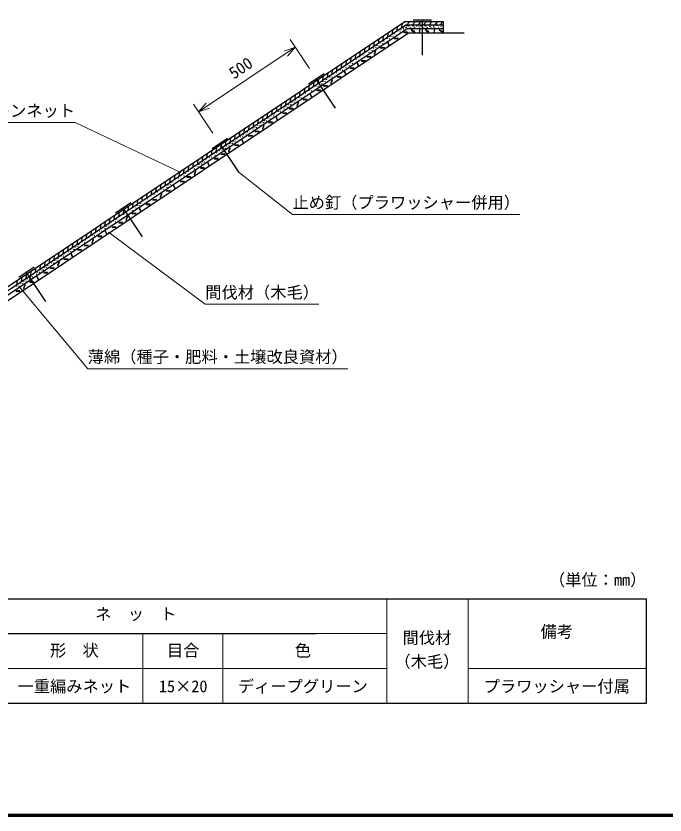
# Model space of a CAD drawing. Units: millimetres, scale not verified. Extents: x 200 to 8200, y 200 to 5825.
# Drawn here: x 1788 to 4584, y 200 to 3639 of the extents above; entities that cross this region are included whole.
import ezdxf
from ezdxf.enums import TextEntityAlignment as Align

# ---------------------------------------------------------------- set-up
doc = ezdxf.new("R2010")
doc.units = ezdxf.units.MM
doc.header["$LTSCALE"] = 20
for name, color, linetype, lineweight in [('C-BMK-HTXT', 1, 'Continuous', 13), ('C-MTR-FRAM', 5, 'Continuous', 25), ('C-MTR-LINE', 5, 'Continuous', 13), ('C-STR', 7, 'Continuous', 25), ('C-STR-DIM', 1, 'Continuous', 13), ('C-TTL', 2, 'Continuous', 70)]:
    doc.layers.add(name, color=color, linetype=linetype, lineweight=lineweight)
doc.layers.add('C-MTR-TXT', color=5, linetype='Continuous')
doc.styles.add('ＭＳ ゴシック', font='')
doc.styles.get('ＭＳ ゴシック').set_extended_font_data('MS Gothic')

msp = doc.modelspace()

# ---------------------------------------------------------------- linework, layer by layer
at = {"layer": 'C-BMK-HTXT'}
for p, q in [((1412.69, 3180.15), (2042.69, 3180.15)), ((2042.69, 3180.15), (2498.36, 2965.16)), ((2748.99, 2965.24), (2978.9, 2785.11)), ((2978.9, 2785.11), (3958.9, 2785.11)), ((2186.32, 2707.93), (2603.19, 2398.23)), ((1800.95, 2476.51), (2096.96, 2120.88)), ((2603.19, 2398.23), (3093.19, 2398.23)), ((2096.96, 2120.88), (3216.96, 2120.88))]:
    msp.add_line(p, q, dxfattribs=at)
at = {"layer": 'C-MTR-FRAM'}
for p, q in [((449.54, 1131.15), (4503.61, 1131.15)), ((4503.61, 681.15), (4503.61, 1131.15)), ((449.54, 681.15), (4503.61, 681.15))]:
    msp.add_line(p, q, dxfattribs=at)
at = {"layer": 'C-MTR-LINE'}
for p, q in [((3385.07, 1131.15), (3385.07, 981.15)), ((3735.07, 1131.15), (3735.07, 681.15)), ((1200.24, 981.15), (3385.07, 981.15)), ((2334.24, 981.15), (2334.24, 682.15)), ((2679.38, 981.15), (2679.38, 682.15)), ((3385.07, 981.15), (3385.07, 681.15)), ((449.54, 831.15), (3385.07, 831.15)), ((3735.07, 831.15), (4503.61, 831.15))]:
    msp.add_line(p, q, dxfattribs=at)
at = {"layer": 'C-MTR-LINE', "lineweight": 25}
for p in [(1200.24, 981.15), (2062.24, 981.15)]:
    msp.add_line(p, (3082.94, 981.15), dxfattribs=at)
at = {"layer": 'C-STR'}
for p, q in [((1206.61, 2110.89), (3463.17, 3615.82)), ((3463.17, 3615.82), (3628.31, 3615.82)), ((3484.27, 3615.82), (3471.68, 3600.82)), ((3508.27, 3615.82), (3495.68, 3600.82)), ((3578.31, 3620.82), (3498.31, 3620.82)), ((3532.27, 3615.82), (3519.68, 3600.82)), ((3538.31, 3470.82), (3538.31, 3620.82)), ((3556.27, 3615.82), (3543.68, 3600.82)), ((3580.27, 3615.82), (3567.68, 3600.82)), ((3604.27, 3615.82), (3591.68, 3600.82)), ((3628.27, 3615.82), (3615.68, 3600.82)), ((3628.31, 3615.82), (3628.31, 3565.82)), ((1214.93, 2098.41), (3467.71, 3600.82)), ((1223.26, 2085.93), (3472.26, 3585.82)), ((3410.18, 3580.48), (3408.03, 3561.02)), ((3430.14, 3593.8), (3428, 3574.34)), ((3450.11, 3607.12), (3447.96, 3587.65)), ((3467.71, 3600.82), (3628.31, 3600.82)), ((3472.26, 3585.82), (3628.31, 3585.82)), ((3527.43, 3583.81), (3524.65, 3568.06)), ((3526.23, 3567.78), (3529, 3583.53)), ((3527.43, 3583.81), (3529, 3583.53)), ((3590.87, 3583.39), (3588.09, 3567.64)), ((3589.67, 3567.36), (3592.44, 3583.11)), ((3590.87, 3583.39), (3592.44, 3583.11)), ((1234.35, 2069.29), (3478.31, 3565.82)), ((3370.24, 3553.85), (3368.1, 3534.39)), ((3390.21, 3567.17), (3388.06, 3547.7)), ((3478.31, 3565.82), (3717.91, 3565.82)), ((3478.31, 3565.82), (3684.3, 3565.82)), ((3524.65, 3568.06), (3526.23, 3567.78)), ((3588.09, 3567.64), (3589.67, 3567.36)), ((3310.34, 3513.9), (3308.19, 3494.44)), ((3330.31, 3527.22), (3328.16, 3507.76)), ((3350.28, 3540.53), (3348.13, 3521.07)), ((3388.04, 3526.99), (3389.5, 3527.63)), ((3388.04, 3526.99), (3394.47, 3512.34)), ((3395.93, 3512.98), (3389.5, 3527.63)), ((3394.47, 3512.34), (3395.93, 3512.98)), ((3250.44, 3473.95), (3248.29, 3454.49)), ((3270.41, 3487.27), (3268.26, 3467.81)), ((3290.38, 3500.59), (3288.23, 3481.12)), ((3210.51, 3447.32), (3208.36, 3427.86)), ((3230.48, 3460.64), (3228.33, 3441.17)), ((3256.17, 3439.55), (3257.64, 3440.19)), ((3256.17, 3439.55), (3262.6, 3424.9)), ((3264.07, 3425.54), (3257.64, 3440.19)), ((3150.61, 3407.37), (3148.46, 3387.91)), ((3170.58, 3420.69), (3168.43, 3401.23)), ((3190.54, 3434), (3188.39, 3414.54)), ((3242.95, 3414.32), (3242.84, 3415.92)), ((3262.6, 3424.9), (3264.07, 3425.54)), ((3115.01, 3389.64), (3048.46, 3345.26)), ((3110.67, 3380.74), (3108.53, 3361.28)), ((3130.64, 3394.06), (3128.49, 3374.59)), ((3187.77, 3377.02), (3187.67, 3378.61)), ((3201, 3402.25), (3202.46, 3402.89)), ((3201, 3402.25), (3207.43, 3387.6)), ((3208.89, 3388.24), (3202.46, 3402.89)), ((3207.43, 3387.6), (3208.89, 3388.24)), ((3050.77, 3340.79), (3048.63, 3321.33)), ((3070.74, 3354.11), (3068.59, 3334.64)), ((3164.96, 3242.66), (3081.74, 3367.45)), ((3090.71, 3367.42), (3088.56, 3347.96)), ((3010.84, 3314.16), (3008.69, 3294.7)), ((3030.81, 3327.47), (3028.66, 3308.01)), ((3053.89, 3304.14), (3055.36, 3304.78)), ((3053.89, 3304.14), (3060.32, 3289.49)), ((3061.79, 3290.13), (3055.36, 3304.78)), ((2950.94, 3274.21), (2948.79, 3254.75)), ((2970.91, 3287.53), (2968.76, 3268.06)), ((2990.87, 3300.84), (2988.72, 3281.38)), ((3060.32, 3289.49), (3061.79, 3290.13)), ((2891.04, 3234.26), (2888.89, 3214.8)), ((2911.01, 3247.58), (2908.86, 3228.11)), ((2930.97, 3260.89), (2928.82, 3241.43)), ((2851.1, 3207.63), (2848.96, 3188.17)), ((2871.07, 3220.94), (2868.92, 3201.48)), ((2906.78, 3206.03), (2908.25, 3206.67)), ((2906.78, 3206.03), (2913.22, 3191.38)), ((2914.68, 3192.02), (2908.25, 3206.67)), ((2791.2, 3167.68), (2789.06, 3148.22)), ((2811.17, 3181), (2809.02, 3161.53)), ((2831.14, 3194.31), (2828.99, 3174.85)), ((2913.22, 3191.38), (2914.68, 3192.02)), ((2751.27, 3141.05), (2749.12, 3121.58)), ((2771.24, 3154.36), (2769.09, 3134.9)), ((2699.04, 3112.22), (2632.48, 3067.83)), ((2691.37, 3101.1), (2689.22, 3081.64)), ((2711.34, 3114.41), (2709.19, 3094.95)), ((2731.3, 3127.73), (2729.15, 3108.27)), ((2759.68, 3107.92), (2761.14, 3108.57)), ((2759.68, 3107.92), (2766.11, 3093.27)), ((2767.57, 3093.92), (2761.14, 3108.57)), ((2631.47, 3061.15), (2629.32, 3041.69)), ((2651.44, 3074.47), (2649.29, 3055)), ((2748.99, 2965.24), (2665.76, 3090.03)), ((2671.4, 3087.78), (2669.25, 3068.32)), ((2766.11, 3093.27), (2767.57, 3093.92)), ((2591.54, 3034.52), (2589.39, 3015.05)), ((2611.5, 3047.83), (2609.35, 3028.37)), ((2531.63, 2994.57), (2529.49, 2975.11)), ((2551.6, 3007.88), (2549.45, 2988.42)), ((2571.57, 3021.2), (2569.42, 3001.74)), ((2612.57, 3009.82), (2614.04, 3010.46)), ((2612.57, 3009.82), (2619, 2995.17)), ((2620.47, 2995.81), (2614.04, 3010.46)), ((2619, 2995.17), (2620.47, 2995.81)), ((2491.7, 2967.94), (2489.55, 2948.47)), ((2511.67, 2981.25), (2509.52, 2961.79)), ((2431.8, 2927.99), (2429.65, 2908.52)), ((2451.77, 2941.3), (2449.62, 2921.84)), ((2471.73, 2954.62), (2469.58, 2935.16)), ((2391.87, 2901.35), (2389.72, 2881.89)), ((2411.83, 2914.67), (2409.68, 2895.21)), ((2465.47, 2911.71), (2466.93, 2912.35)), ((2465.47, 2911.71), (2471.9, 2897.06)), ((2473.36, 2897.7), (2466.93, 2912.35)), ((2471.9, 2897.06), (2473.36, 2897.7)), ((2331.97, 2861.41), (2329.82, 2841.94)), ((2351.93, 2874.72), (2349.78, 2855.26)), ((2371.9, 2888.04), (2369.75, 2868.58)), ((2283.06, 2834.8), (2216.5, 2790.41)), ((2272.06, 2821.46), (2269.92, 2801.99)), ((2292.03, 2834.77), (2289.88, 2815.31)), ((2312, 2848.09), (2309.85, 2828.63)), ((2232.13, 2794.82), (2229.98, 2775.36)), ((2333.01, 2687.81), (2249.78, 2812.61)), ((2252.1, 2808.14), (2249.95, 2788.68)), ((2318.36, 2813.6), (2319.82, 2814.24)), ((2318.36, 2813.6), (2324.79, 2798.95)), ((2326.26, 2799.59), (2319.82, 2814.24)), ((2324.79, 2798.95), (2326.26, 2799.59)), ((2172.23, 2754.88), (2170.08, 2735.41)), ((2192.2, 2768.19), (2190.05, 2748.73)), ((2212.16, 2781.51), (2210.02, 2762.04)), ((2132.3, 2728.24), (2130.15, 2708.78)), ((2152.26, 2741.56), (2150.11, 2722.1)), ((2072.4, 2688.29), (2070.25, 2668.83)), ((2092.36, 2701.61), (2090.21, 2682.15)), ((2112.33, 2714.93), (2110.18, 2695.46)), ((2171.25, 2715.49), (2172.72, 2716.14)), ((2171.25, 2715.49), (2177.68, 2700.84)), ((2179.15, 2701.49), (2172.72, 2716.14)), ((2177.68, 2700.84), (2179.15, 2701.49)), ((2012.5, 2648.35), (2010.35, 2628.88)), ((2032.46, 2661.66), (2030.31, 2642.2)), ((2052.43, 2674.98), (2050.28, 2655.51)), ((1972.56, 2621.71), (1970.41, 2602.25)), ((1992.53, 2635.03), (1990.38, 2615.57)), ((2024.15, 2617.39), (2025.61, 2618.03)), ((2024.15, 2617.39), (2030.58, 2602.74)), ((2032.04, 2603.38), (2025.61, 2618.03)), ((1912.66, 2581.76), (1910.51, 2562.3)), ((1932.63, 2595.08), (1930.48, 2575.62)), ((1952.59, 2608.4), (1950.45, 2588.93)), ((2030.58, 2602.74), (2032.04, 2603.38)), ((1867.08, 2557.38), (1800.53, 2512.99)), ((1872.73, 2555.13), (1870.58, 2535.67)), ((1892.69, 2568.45), (1890.54, 2548.98)), ((1812.83, 2515.18), (1810.68, 2495.72)), ((1832.79, 2528.5), (1830.64, 2509.04)), ((1917.03, 2410.39), (1833.81, 2535.18)), ((1852.76, 2541.81), (1850.61, 2522.35)), ((1877.04, 2519.28), (1878.51, 2519.92)), ((1877.04, 2519.28), (1883.47, 2504.63)), ((1884.94, 2505.27), (1878.51, 2519.92)), ((1792.86, 2501.87), (1790.71, 2482.4)), ((1883.47, 2504.63), (1884.94, 2505.27))]:
    msp.add_line(p, q, dxfattribs=at)
for points in [[(3505.51, 3571.34), (3491.65, 3579.34), (3490.85, 3577.95), (3504.71, 3569.95)], [(3566.67, 3571.13), (3552.81, 3579.13), (3552.01, 3577.74), (3565.87, 3569.74)], [(3625.21, 3571.75), (3611.35, 3579.75), (3610.55, 3578.36), (3624.41, 3570.36)], [(3434.61, 3543.3), (3418.64, 3542.27), (3418.75, 3540.67), (3434.71, 3541.71)], [(3474.46, 3569.88), (3458.49, 3568.85), (3458.6, 3567.25), (3474.56, 3568.28)], [(3332.91, 3473.68), (3338.73, 3488.59), (3337.24, 3489.17), (3331.42, 3474.26)], [(3374.71, 3503.35), (3358.74, 3502.32), (3358.85, 3500.72), (3374.81, 3501.76)], [(3292.83, 3446.75), (3276.87, 3445.72), (3276.97, 3444.13), (3292.94, 3445.16)], [(3316.06, 3464.24), (3300.1, 3463.21), (3300.2, 3461.61), (3316.17, 3462.65)], [(3129.02, 3339.5), (3113.06, 3338.47), (3113.16, 3336.87), (3129.13, 3337.91)], [(3145.87, 3348.94), (3151.69, 3363.85), (3150.2, 3364.43), (3144.38, 3349.52)], [(3100.38, 3320.4), (3084.41, 3319.37), (3084.52, 3317.77), (3100.48, 3318.8)], [(3040.56, 3280.51), (3024.6, 3279.47), (3024.7, 3277.88), (3040.67, 3278.91)], [(2981.92, 3241.39), (2965.95, 3240.36), (2966.05, 3238.77), (2982.02, 3239.8)], [(2998.77, 3250.83), (3004.58, 3265.74), (3003.09, 3266.32), (2997.28, 3251.42)], [(2953.27, 3222.29), (2937.31, 3221.26), (2937.41, 3219.66), (2953.38, 3220.69)], [(2851.66, 3152.73), (2857.47, 3167.63), (2855.98, 3168.22), (2850.17, 3153.31)], [(2893.46, 3182.4), (2877.49, 3181.37), (2877.59, 3179.77), (2893.56, 3180.8)], [(2834.81, 3143.29), (2818.85, 3142.25), (2818.95, 3140.66), (2834.92, 3141.69)], [(2806.17, 3124.18), (2790.2, 3123.15), (2790.3, 3121.55), (2806.27, 3122.59)], [(2704.56, 3054.62), (2710.37, 3069.53), (2708.88, 3070.11), (2703.07, 3055.2)], [(2746.35, 3084.29), (2730.38, 3083.26), (2730.49, 3081.66), (2746.45, 3082.69)], [(2687.71, 3045.18), (2671.74, 3044.15), (2671.84, 3042.55), (2687.81, 3043.58)], [(2659.06, 3026.08), (2643.09, 3025.04), (2643.2, 3023.45), (2659.16, 3024.48)], [(2557.45, 2956.51), (2563.26, 2971.42), (2561.77, 2972), (2555.96, 2957.09)], [(2599.24, 2986.18), (2583.28, 2985.15), (2583.38, 2983.55), (2599.35, 2984.59)], [(2511.96, 2927.97), (2495.99, 2926.94), (2496.09, 2925.34), (2512.06, 2926.37)], [(2540.6, 2947.07), (2524.63, 2946.04), (2524.74, 2944.44), (2540.7, 2945.48)], [(2410.34, 2858.4), (2416.16, 2873.31), (2414.67, 2873.89), (2408.85, 2858.99)], [(2452.14, 2888.08), (2436.17, 2887.04), (2436.27, 2885.45), (2452.24, 2886.48)], [(2364.85, 2829.86), (2348.88, 2828.83), (2348.99, 2827.23), (2364.95, 2828.26)], [(2393.49, 2848.96), (2377.53, 2847.93), (2377.63, 2846.34), (2393.6, 2847.37)], [(2305.03, 2789.97), (2289.07, 2788.94), (2289.17, 2787.34), (2305.14, 2788.37)], [(2263.24, 2760.3), (2269.05, 2775.2), (2267.56, 2775.79), (2261.75, 2760.88)], [(2217.74, 2731.75), (2201.78, 2730.72), (2201.88, 2729.12), (2217.85, 2730.16)], [(2246.39, 2750.86), (2230.42, 2749.82), (2230.52, 2748.23), (2246.49, 2749.26)], [(2157.93, 2691.86), (2141.96, 2690.83), (2142.06, 2689.23), (2158.03, 2690.26)], [(2099.28, 2652.75), (2083.31, 2651.72), (2083.42, 2650.12), (2099.38, 2651.15)], [(2116.13, 2662.19), (2121.94, 2677.1), (2120.45, 2677.68), (2114.64, 2662.77)], [(2070.64, 2633.65), (2054.67, 2632.61), (2054.77, 2631.02), (2070.74, 2632.05)], [(1969.03, 2564.08), (1974.84, 2578.99), (1973.35, 2579.57), (1967.54, 2564.66)], [(2010.82, 2593.75), (1994.85, 2592.72), (1994.96, 2591.12), (2010.92, 2592.16)], [(1952.18, 2554.64), (1936.21, 2553.61), (1936.31, 2552.01), (1952.28, 2553.04)], [(1923.53, 2535.54), (1907.56, 2534.51), (1907.67, 2532.91), (1923.63, 2533.94)], [(1821.92, 2465.97), (1827.73, 2480.88), (1826.24, 2481.46), (1820.43, 2466.56)], [(1863.71, 2495.65), (1847.75, 2494.61), (1847.85, 2493.02), (1863.82, 2494.05)], [(1805.07, 2456.53), (1789.1, 2455.5), (1789.21, 2453.9), (1805.17, 2454.94)]]:
    msp.add_lwpolyline(points, close=True, dxfattribs=at)
for points in [[(3242.84, 3415.92), (3226.88, 3414.88), (3226.98, 3413.29), (3242.95, 3414.32)], [(3187.67, 3378.61), (3171.7, 3377.58), (3171.81, 3375.98), (3187.77, 3377.02)]]:
    msp.add_lwpolyline(points, dxfattribs=at)
for centre in [(3446.65, 3581.11), (3456.18, 3587.42), (3456.29, 3580.49), (3466.53, 3588.67), (3470.65, 3591.37), (3471.13, 3597.43), (3479.34, 3596.1), (3487.01, 3590.24), (3497.95, 3596.1), (3504.99, 3590.45), (3514.77, 3596.07), (3524.07, 3591.37), (3532.76, 3596.1), (3540.43, 3590.24), (3551.37, 3596.1), (3558.41, 3590.45), (3571.41, 3594.45), (3575.41, 3589.45), (3585.94, 3594.51), (3589.27, 3588.49), (3601.87, 3597.35), (3607.24, 3589.62), (3619.41, 3594.45), (3623.41, 3589.45), (3402.21, 3551.47), (3411.84, 3550.85), (3417.69, 3561.79), (3426.69, 3561), (3431.7, 3571.1), (3442.05, 3572.35), (3342.31, 3511.52), (3351.94, 3510.9), (3357.79, 3521.84), (3366.79, 3521.05), (3371.8, 3531.15), (3382.15, 3532.4), (3386.75, 3541.16), (3396.39, 3540.54), (3293.26, 3473.12), (3297.87, 3481.88), (3307.5, 3481.26), (3313.35, 3492.2), (3322.34, 3491.41), (3327.36, 3501.51), (3337.71, 3502.76), (3248.82, 3443.48), (3253.42, 3452.24), (3263.06, 3451.62), (3268.91, 3462.56), (3277.9, 3461.77), (3282.92, 3471.87), (3184.53, 3406.29), (3193.52, 3405.5), (3198.54, 3415.6), (3208.89, 3416.85), (3213.49, 3425.61), (3223.12, 3424.99), (3228.97, 3435.93), (3237.97, 3435.14), (3140.09, 3376.65), (3149.08, 3375.86), (3154.1, 3385.96), (3164.44, 3387.21), (3169.05, 3395.97), (3178.68, 3395.35), (3080.16, 3336.69), (3089.79, 3336.07), (3095.64, 3347.01), (3104.64, 3346.22), (3109.65, 3356.32), (3120, 3357.57), (3124.61, 3366.33), (3134.24, 3365.71), (3035.72, 3307.05), (3045.35, 3306.43), (3051.2, 3317.37), (3060.19, 3316.58), (3065.21, 3326.68), (3075.56, 3327.93), (2976.33, 3267.4), (2986.67, 3268.65), (2991.28, 3277.41), (3000.91, 3276.79), (3006.76, 3287.73), (3015.75, 3286.94), (3020.77, 3297.04), (3031.11, 3298.29), (2931.88, 3237.76), (2942.23, 3239.01), (2946.83, 3247.77), (2956.47, 3247.15), (2962.32, 3258.09), (2971.31, 3257.3), (2873.43, 3198.81), (2882.42, 3198.02), (2887.44, 3208.12), (2897.78, 3209.37), (2902.39, 3218.13), (2912.02, 3217.51), (2917.87, 3228.45), (2926.86, 3227.66), (2828.99, 3169.17), (2837.98, 3168.38), (2843, 3178.48), (2853.34, 3179.73), (2857.95, 3188.49), (2867.58, 3187.87), (2769.06, 3129.21), (2784.54, 3139.53), (2793.54, 3138.74), (2798.55, 3148.84), (2808.9, 3150.09), (2813.5, 3158.85), (2823.14, 3158.23), (2724.62, 3099.57), (2734.25, 3098.95), (2740.1, 3109.89), (2749.09, 3109.1), (2754.11, 3119.2), (2764.46, 3120.45), (2778.69, 3128.59), (2675.57, 3061.17), (2680.18, 3069.93), (2689.81, 3069.31), (2695.66, 3080.25), (2704.65, 3079.46), (2709.67, 3089.56), (2720.01, 3090.81), (2620.78, 3030.28), (2631.13, 3031.53), (2635.73, 3040.29), (2645.36, 3039.67), (2651.21, 3050.62), (2660.21, 3049.82), (2665.22, 3059.92), (2576.34, 3000.64), (2586.68, 3001.89), (2591.29, 3010.65), (2600.92, 3010.03), (2606.77, 3020.98), (2615.76, 3020.18), (2517.89, 2961.7), (2526.88, 2960.9), (2531.9, 2971), (2542.24, 2972.25), (2546.85, 2981.01), (2556.48, 2980.39), (2562.33, 2991.34), (2571.32, 2990.54), (2473.44, 2932.06), (2482.43, 2931.26), (2487.45, 2941.36), (2497.8, 2942.61), (2502.4, 2951.37), (2512.04, 2950.75), (2413.52, 2892.09), (2423.15, 2891.47), (2429, 2902.42), (2437.99, 2901.62), (2443.01, 2911.72), (2453.35, 2912.97), (2457.96, 2921.73), (2467.59, 2921.11), (2369.07, 2862.45), (2378.71, 2861.83), (2384.56, 2872.78), (2393.55, 2871.98), (2398.57, 2882.08), (2408.91, 2883.33), (2309.68, 2822.8), (2320.03, 2824.05), (2324.63, 2832.81), (2334.26, 2832.19), (2340.11, 2843.14), (2349.11, 2842.34), (2354.12, 2852.44), (2364.47, 2853.69), (2265.24, 2793.16), (2275.58, 2794.41), (2280.19, 2803.17), (2289.82, 2802.55), (2295.67, 2813.5), (2304.66, 2812.7), (2206.78, 2754.22), (2215.78, 2753.42), (2220.8, 2763.52), (2231.14, 2764.77), (2235.75, 2773.53), (2245.38, 2772.91), (2251.23, 2783.86), (2260.22, 2783.06), (2162.34, 2724.58), (2171.33, 2723.78), (2176.35, 2733.88), (2186.7, 2735.13), (2191.3, 2743.89), (2200.93, 2743.27), (2102.42, 2684.61), (2112.05, 2683.99), (2117.9, 2694.94), (2126.89, 2694.14), (2131.91, 2704.25), (2142.25, 2705.49), (2146.86, 2714.25), (2156.49, 2713.63), (2057.97, 2654.97), (2067.61, 2654.35), (2073.46, 2665.3), (2082.45, 2664.5), (2087.47, 2674.61), (2097.81, 2675.86), (1998.58, 2615.33), (2008.93, 2616.58), (2013.53, 2625.33), (2023.16, 2624.71), (2029.01, 2635.66), (2038, 2634.86), (2043.02, 2644.97), (2053.37, 2646.22), (1954.14, 2585.69), (1964.48, 2586.94), (1969.09, 2595.69), (1978.72, 2595.07), (1984.57, 2606.02), (1993.56, 2605.22), (1895.68, 2546.74), (1904.68, 2545.94), (1909.69, 2556.05), (1920.04, 2557.3), (1924.64, 2566.05), (1934.28, 2565.43), (1940.13, 2576.38), (1949.12, 2575.58), (1851.24, 2517.1), (1860.23, 2516.3), (1865.25, 2526.41), (1875.6, 2527.66), (1880.2, 2536.41), (1889.83, 2535.79), (1791.32, 2477.13), (1800.95, 2476.51), (1806.8, 2487.46), (1815.79, 2486.66), (1820.81, 2496.77), (1831.15, 2498.02), (1835.76, 2506.77), (1845.39, 2506.15)]:
    msp.add_circle(centre, 0.3, dxfattribs=at)
at = {"layer": 'C-STR-DIM'}
for p, q in [((3051.64, 3412.58), (2968.41, 3537.37)), ((2574.63, 3226.67), (2990.61, 3504.09)), ((2990.61, 3504.09), (2943.25, 3488.06)), ((2990.61, 3504.09), (2957.61, 3466.53)), ((2635.66, 3135.16), (2552.44, 3259.95)), ((2574.63, 3226.67), (2607.63, 3264.23)), ((2574.63, 3226.67), (2621.99, 3242.7))]:
    msp.add_line(p, q, dxfattribs=at)
at = {"layer": 'C-TTL'}
msp.add_lwpolyline([(200, 200), (8200, 200), (8200, 5740), (200, 5740)], close=True, dxfattribs=at)

# ---------------------------------------------------------------- texts
at = {"layer": 'C-BMK-HTXT', "color": 7, "style": 'ＭＳ ゴシック'}
for s, p in [('ポリエチレンネット', (1412.69, 3190.15)), ('止め釘（プラワッシャー併用）', (2978.9, 2795.11)), ('間伐材（木毛）', (2603.19, 2408.23)), ('薄綿（種子・肥料・土壌改良資材）', (2096.96, 2130.88))]:
    msp.add_text(s, height=51.32, dxfattribs=at).set_placement(p, align=Align.BOTTOM_LEFT)
at = {"layer": 'C-MTR-TXT', "style": 'ＭＳ ゴシック'}
msp.add_text('（単位：mm）', height=51.32, dxfattribs=at).set_placement((4083.61, 1171.15), align=Align.BOTTOM_LEFT)
for s, p in [('ネ\u3000ッ\u3000ト', (2304.31, 1024.15)), ('備考', (4117.4, 948.33)), ('間伐材', (3557.88, 921.55)), ('（木毛）', (3557.88, 819.55))]:
    msp.add_text(s, height=51.32, dxfattribs=at).set_placement(p, align=Align.BOTTOM_CENTER)
for s, p in [('形\u3000状', (2039.63, 908.21)), ('目合', (2508.25, 908.21)), ('色', (3023.62, 908.21)), ('一重編みネット', (2039.63, 754.01)), ('15×20', (2508.25, 754.01)), ('ディープグリーン', (3023.62, 754.01)), ('プラワッシャー付属', (4117.4, 754.01))]:
    msp.add_text(s, height=51.32, dxfattribs=at).set_placement(p, align=Align.MIDDLE_CENTER)
at = {"layer": 'C-STR-DIM', "color": 7, "style": 'ＭＳ ゴシック'}
msp.add_text('500', height=51.32, rotation=33.7, dxfattribs=at).set_placement((2735.05, 3352.18), align=Align.BOTTOM_LEFT)

doc.saveas('drawing.dxf')
